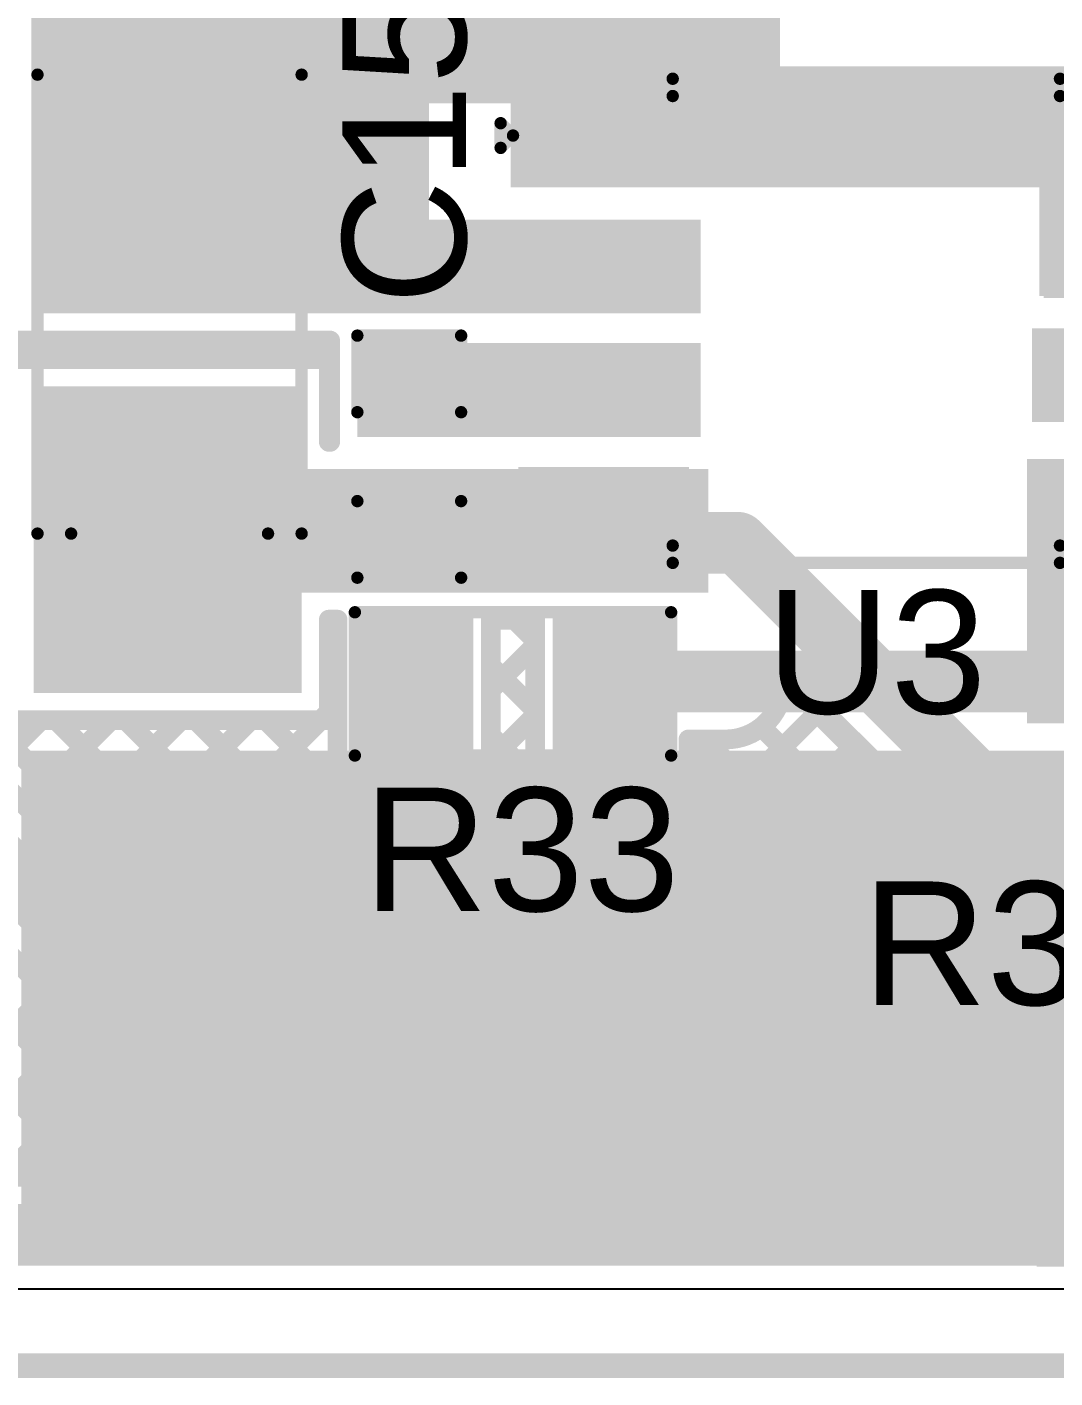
# Model space of a CAD drawing. Header units: millimetres. Extents: x -0.32 to 3.69, y -0.11 to 2.37.
# Drawn here: x 0.458 to 0.874, y -0.11 to 0.437 of the extents above; entities that cross this region are included whole.
import ezdxf

# ---------------------------------------------------------------- set-up
doc = ezdxf.new("R2010")
doc.units = ezdxf.units.MM
doc.header["$MEASUREMENT"] = 0
for name, color, linetype in [('BottomLayer', 5, 'Continuous'), ('BottomPaste', 16, 'Continuous'), ('BottomSolder', 6, 'Continuous'), ('Mechanical2', 216, 'Continuous'), ('TopLayer', 1, 'Continuous'), ('TopOverlay', 2, 'Continuous'), ('TopPaste', 8, 'Continuous'), ('TopSolder', 216, 'Continuous'), ('ViaHoleLayer', 16, 'Continuous')]:
    doc.layers.add(name, color=color, linetype=linetype)
doc.styles.add('Arial', font='', dxfattribs={"height": 0.2})
doc.styles.get('Arial').set_extended_font_data('Arial')

# ---------------------------------------------------------------- blocks, each defined once
blk = doc.blocks.new('SOIC_8_5')
at = {"layer": 'TopLayer'}
for points in [[(-0.07579, 0.08681), (-0.07579, 0.06319), (-0.13681, 0.06319), (-0.13681, 0.08681)], [(0.13681, 0.08681), (0.13681, 0.06319), (0.07579, 0.06319), (0.07579, 0.08681)], [(-0.07579, 0.03681), (-0.07579, 0.01319), (-0.13681, 0.01319), (-0.13681, 0.03681)], [(0.13681, 0.03681), (0.13681, 0.01319), (0.07579, 0.01319), (0.07579, 0.03681)], [(-0.07579, -0.01319), (-0.07579, -0.03681), (-0.13681, -0.03681), (-0.13681, -0.01319)], [(0.13681, -0.01319), (0.13681, -0.03681), (0.07579, -0.03681), (0.07579, -0.01319)], [(-0.07579, -0.06319), (-0.07579, -0.08681), (-0.13681, -0.08681), (-0.13681, -0.06319)], [(0.13681, -0.06319), (0.13681, -0.08681), (0.07579, -0.08681), (0.07579, -0.06319)]]:
    blk.add_hatch(color=1, dxfattribs=at).paths.add_polyline_path(points)
at = {"layer": 'TopOverlay'}
blk.add_hatch(color=2, dxfattribs=at).paths.add_polyline_path([(-0.072, 0.062), (-0.059, 0.062), (-0.059, 0.088), (-0.072, 0.088)])
at = {"layer": 'TopPaste'}
for points in [[(-0.07579, 0.08681), (-0.07579, 0.06319), (-0.13681, 0.06319), (-0.13681, 0.08681)], [(0.13681, 0.08681), (0.13681, 0.06319), (0.07579, 0.06319), (0.07579, 0.08681)], [(-0.07579, 0.03681), (-0.07579, 0.01319), (-0.13681, 0.01319), (-0.13681, 0.03681)], [(0.13681, 0.03681), (0.13681, 0.01319), (0.07579, 0.01319), (0.07579, 0.03681)], [(-0.07579, -0.01319), (-0.07579, -0.03681), (-0.13681, -0.03681), (-0.13681, -0.01319)], [(0.13681, -0.01319), (0.13681, -0.03681), (0.07579, -0.03681), (0.07579, -0.01319)], [(-0.07579, -0.06319), (-0.07579, -0.08681), (-0.13681, -0.08681), (-0.13681, -0.06319)], [(0.13681, -0.06319), (0.13681, -0.08681), (0.07579, -0.08681), (0.07579, -0.06319)]]:
    blk.add_hatch(color=8, dxfattribs=at).paths.add_polyline_path(points)
at = {"layer": 'TopSolder'}
for points in [[(-0.07179, 0.09081), (-0.07179, 0.05919), (-0.14081, 0.05919), (-0.14081, 0.09081)], [(0.14081, 0.09081), (0.14081, 0.05919), (0.07179, 0.05919), (0.07179, 0.09081)], [(-0.07179, 0.04081), (-0.07179, 0.00919), (-0.14081, 0.00919), (-0.14081, 0.04081)], [(0.14081, 0.04081), (0.14081, 0.00919), (0.07179, 0.00919), (0.07179, 0.04081)], [(-0.07179, -0.00919), (-0.07179, -0.04081), (-0.14081, -0.04081), (-0.14081, -0.00919)], [(0.14081, -0.00919), (0.14081, -0.04081), (0.07179, -0.04081), (0.07179, -0.00919)], [(-0.07179, -0.05919), (-0.07179, -0.09081), (-0.14081, -0.09081), (-0.14081, -0.05919)], [(0.14081, -0.05919), (0.14081, -0.09081), (0.07179, -0.09081), (0.07179, -0.05919)]]:
    blk.add_hatch(color=216, dxfattribs=at).paths.add_polyline_path(points)
at = {"layer": 'TopOverlay', "const_width": 0.005}
for points in [[(-0.07837, 0.098), (0.07837, 0.098)], [(-0.07837, 0.091), (-0.07837, 0.098)], [(0.07837, 0.091), (0.07837, 0.098)], [(-0.148, 0.07), (-0.148, 0.08)], [(-0.148, 0.08), (-0.143, 0.075)], [(-0.148, 0.07), (-0.143, 0.075)], [(-0.07837, -0.098), (-0.07837, -0.091)], [(0.07837, -0.098), (0.07837, -0.091)], [(-0.07837, -0.098), (0.07837, -0.098)]]:
    blk.add_lwpolyline(points, dxfattribs=at)
at = {"layer": 'TopOverlay', "const_width": 0.0025}
for points in [[(-0.07962, 0.098, 1), (-0.07712, 0.098, 1)], [(-0.07962, 0.098, 1), (-0.07712, 0.098, 1)], [(0.07712, 0.098, 1), (0.07962, 0.098, 1)], [(0.07712, 0.098, 1), (0.07962, 0.098, 1)], [(-0.07962, 0.091, 1), (-0.07712, 0.091, 1)], [(0.07712, 0.091, 1), (0.07962, 0.091, 1)], [(-0.14925, 0.08, 1), (-0.14675, 0.08, 1)], [(-0.14925, 0.08, 1), (-0.14675, 0.08, 1)], [(-0.14425, 0.075, 1), (-0.14175, 0.075, 1)], [(-0.14425, 0.075, 1), (-0.14175, 0.075, 1)], [(-0.14925, 0.07, 1), (-0.14675, 0.07, 1)], [(-0.14925, 0.07, 1), (-0.14675, 0.07, 1)], [(-0.07962, -0.091, 1), (-0.07712, -0.091, 1)], [(0.07712, -0.091, 1), (0.07962, -0.091, 1)], [(-0.07962, -0.098, 1), (-0.07712, -0.098, 1)], [(-0.07962, -0.098, 1), (-0.07712, -0.098, 1)], [(0.07712, -0.098, 1), (0.07962, -0.098, 1)], [(0.07712, -0.098, 1), (0.07962, -0.098, 1)]]:
    blk.add_lwpolyline(points, format="xyb", close=True, dxfattribs=at)
blk = doc.blocks.new('RES_0805_11')
at = {"layer": 'TopLayer'}
for points in [[(-0.06, 0.025), (-0.02, 0.025), (-0.02, -0.025), (-0.06, -0.025)], [(0.02, 0.025), (0.06, 0.025), (0.06, -0.025), (0.02, -0.025)]]:
    blk.add_hatch(color=1, dxfattribs=at).paths.add_polyline_path(points)
at = {"layer": 'TopPaste'}
for points in [[(-0.06, 0.025), (-0.02, 0.025), (-0.02, -0.025), (-0.06, -0.025)], [(0.02, 0.025), (0.06, 0.025), (0.06, -0.025), (0.02, -0.025)]]:
    blk.add_hatch(color=8, dxfattribs=at).paths.add_polyline_path(points)
at = {"layer": 'TopSolder'}
for points in [[(-0.064, 0.029), (-0.016, 0.029), (-0.016, -0.029), (-0.064, -0.029)], [(0.016, 0.029), (0.064, 0.029), (0.064, -0.029), (0.016, -0.029)]]:
    blk.add_hatch(color=216, dxfattribs=at).paths.add_polyline_path(points)
at = {"layer": 'TopOverlay', "const_width": 0.005}
for points in [[(0.064, 0.029), (-0.064, 0.029)], [(-0.064, 0.029), (-0.064, -0.029)], [(0.064, 0.029), (0.064, -0.029)], [(0.064, -0.029), (-0.064, -0.029)]]:
    blk.add_lwpolyline(points, dxfattribs=at)
at = {"layer": 'TopOverlay', "const_width": 0.0025}
for points in [[(-0.06525, 0.029, 1), (-0.06275, 0.029, 1)], [(-0.06525, 0.029, 1), (-0.06275, 0.029, 1)], [(0.06275, 0.029, 1), (0.06525, 0.029, 1)], [(0.06275, 0.029, 1), (0.06525, 0.029, 1)], [(-0.06525, -0.029, 1), (-0.06275, -0.029, 1)], [(-0.06525, -0.029, 1), (-0.06275, -0.029, 1)], [(0.06275, -0.029, 1), (0.06525, -0.029, 1)], [(0.06275, -0.029, 1), (0.06525, -0.029, 1)]]:
    blk.add_lwpolyline(points, format="xyb", close=True, dxfattribs=at)
blk = doc.blocks.new('SLF12575T_221M1R3_PF_B_47')
at = {"layer": 'BottomLayer'}
for points in [[(-0.26969, 0.06299), (-0.16732, 0.06299), (-0.16732, -0.06299), (-0.26969, -0.06299)], [(0.16732, 0.06299), (0.26969, 0.06299), (0.26969, -0.06299), (0.16732, -0.06299)]]:
    blk.add_hatch(color=5, dxfattribs=at).paths.add_polyline_path(points)
at = {"layer": 'BottomPaste'}
for points in [[(-0.26969, 0.06299), (-0.16732, 0.06299), (-0.16732, -0.06299), (-0.26969, -0.06299)], [(0.16732, 0.06299), (0.26969, 0.06299), (0.26969, -0.06299), (0.16732, -0.06299)]]:
    blk.add_hatch(color=16, dxfattribs=at).paths.add_polyline_path(points)
at = {"layer": 'BottomSolder'}
for points in [[(-0.27369, 0.06699), (-0.16332, 0.06699), (-0.16332, -0.06699), (-0.27369, -0.06699)], [(0.16332, 0.06699), (0.27369, 0.06699), (0.27369, -0.06699), (0.16332, -0.06699)]]:
    blk.add_hatch(color=6, dxfattribs=at).paths.add_polyline_path(points)
blk = doc.blocks.new('SMA_50')
at = {"layer": 'TopLayer'}
for points in [[(-0.12795, 0.03346), (-0.02953, 0.03346), (-0.02953, -0.03346), (-0.12795, -0.03346)], [(0.02953, 0.03346), (0.12795, 0.03346), (0.12795, -0.03346), (0.02953, -0.03346)]]:
    blk.add_hatch(color=1, dxfattribs=at).paths.add_polyline_path(points)
at = {"layer": 'TopOverlay'}
for points in [[(-0.175, -0.05597), (-0.12906, -0.05597), (-0.12906, 0.05598), (-0.175, 0.05598)], [(-0.12992, 0.03638), (-0.1022, 0.03638), (-0.1022, 0.05598), (-0.12992, 0.05598)], [(-0.12992, -0.05598), (-0.1022, -0.05598), (-0.1022, -0.03638), (-0.12992, -0.03638)]]:
    blk.add_hatch(color=2, dxfattribs=at).paths.add_polyline_path(points)
at = {"layer": 'TopPaste'}
for points in [[(-0.12795, 0.03346), (-0.02953, 0.03346), (-0.02953, -0.03346), (-0.12795, -0.03346)], [(0.02953, 0.03346), (0.12795, 0.03346), (0.12795, -0.03346), (0.02953, -0.03346)]]:
    blk.add_hatch(color=8, dxfattribs=at).paths.add_polyline_path(points)
at = {"layer": 'TopSolder'}
for points in [[(-0.13195, 0.03746), (-0.02553, 0.03746), (-0.02553, -0.03746), (-0.13195, -0.03746)], [(0.02553, 0.03746), (0.13195, 0.03746), (0.13195, -0.03746), (0.02553, -0.03746)]]:
    blk.add_hatch(color=216, dxfattribs=at).paths.add_polyline_path(points)
at = {"layer": 'TopOverlay', "const_width": 0.005}
for points in [[(0.08115, 0.05345), (-0.10465, 0.05345)], [(0.08115, 0.03985), (0.08115, 0.05345)], [(0.08115, -0.05345), (0.08115, -0.03985)], [(0.08115, -0.05345), (-0.10465, -0.05345)]]:
    blk.add_lwpolyline(points, dxfattribs=at)
at = {"layer": 'TopOverlay', "const_width": 0.0025}
for points in [[(-0.1059, 0.05345, 1), (-0.1034, 0.05345, 1)], [(0.0799, 0.05345, 1), (0.0824, 0.05345, 1)], [(0.0799, 0.05345, 1), (0.0824, 0.05345, 1)], [(0.0799, 0.03985, 1), (0.0824, 0.03985, 1)], [(0.0799, -0.03985, 1), (0.0824, -0.03985, 1)], [(-0.1059, -0.05345, 1), (-0.1034, -0.05345, 1)], [(0.0799, -0.05345, 1), (0.0824, -0.05345, 1)], [(0.0799, -0.05345, 1), (0.0824, -0.05345, 1)]]:
    blk.add_lwpolyline(points, format="xyb", close=True, dxfattribs=at)
blk = doc.blocks.new('C___0603_55')
at = {"layer": 'TopLayer'}
for points in [[(-0.015, 0.0175), (-0.015, -0.0175), (-0.045, -0.0175), (-0.045, 0.0175)], [(0.045, 0.0175), (0.045, -0.0175), (0.015, -0.0175), (0.015, 0.0175)]]:
    blk.add_hatch(color=1, dxfattribs=at).paths.add_polyline_path(points)
at = {"layer": 'TopPaste'}
for points in [[(-0.015, 0.0175), (-0.015, -0.0175), (-0.045, -0.0175), (-0.045, 0.0175)], [(0.045, 0.0175), (0.045, -0.0175), (0.015, -0.0175), (0.015, 0.0175)]]:
    blk.add_hatch(color=8, dxfattribs=at).paths.add_polyline_path(points)
at = {"layer": 'TopSolder'}
for points in [[(-0.01264, 0.01986), (-0.01264, -0.01986), (-0.04736, -0.01986), (-0.04736, 0.01986)], [(0.04736, 0.01986), (0.04736, -0.01986), (0.01264, -0.01986), (0.01264, 0.01986)]]:
    blk.add_hatch(color=216, dxfattribs=at).paths.add_polyline_path(points)
at = {"layer": 'TopOverlay', "const_width": 0.005}
for points in [[(-0.049, 0.021), (-0.018, 0.021)], [(-0.049, 0.021), (-0.049, -0.021)], [(0.018, 0.021), (0.049, 0.021)], [(0.049, 0.021), (0.049, -0.021)], [(-0.049, -0.021), (-0.018, -0.021)], [(0.018, -0.021), (0.049, -0.021)]]:
    blk.add_lwpolyline(points, dxfattribs=at)
at = {"layer": 'TopOverlay', "const_width": 0.0025}
for points in [[(-0.05025, 0.021, 1), (-0.04775, 0.021, 1)], [(-0.05025, 0.021, 1), (-0.04775, 0.021, 1)], [(-0.01925, 0.021, 1), (-0.01675, 0.021, 1)], [(0.01675, 0.021, 1), (0.01925, 0.021, 1)], [(0.04775, 0.021, 1), (0.05025, 0.021, 1)], [(0.04775, 0.021, 1), (0.05025, 0.021, 1)], [(-0.05025, -0.021, 1), (-0.04775, -0.021, 1)], [(-0.05025, -0.021, 1), (-0.04775, -0.021, 1)], [(-0.01925, -0.021, 1), (-0.01675, -0.021, 1)], [(0.01675, -0.021, 1), (0.01925, -0.021, 1)], [(0.04775, -0.021, 1), (0.05025, -0.021, 1)], [(0.04775, -0.021, 1), (0.05025, -0.021, 1)]]:
    blk.add_lwpolyline(points, format="xyb", close=True, dxfattribs=at)

msp = doc.modelspace()

# ---------------------------------------------------------------- hatches: boundary and pattern name
at = {"layer": 'BottomLayer'}
for points in [[(0.57, 0.406), (0.763, 0.406), (0.763, 0.534), (0.57, 0.534)], [(0.456, -0.062), (1.318, -0.062), (1.318, 0.144), (0.456, 0.144)]]:
    msp.add_hatch(color=5, dxfattribs=at).paths.add_polyline_path(points)
h = msp.add_hatch(color=5, dxfattribs=at)
edge = h.paths.add_edge_path()
edge.add_arc((0.741, 0.172), 0.01181, 0, 360)
h = msp.add_hatch(color=5, dxfattribs=at)
edge = h.paths.add_edge_path()
edge.add_arc((0.615, 0.049), 0.01181, 0, 360)
at = {"layer": 'TopLayer'}
for points in [[(0.461, 0.32475), (0.621, 0.32475), (0.621, 0.535), (0.461, 0.535)], [(0.654, 0.372), (1.003, 0.372), (1.003, 0.421), (0.654, 0.421)], [(0.868, 0.328), (1.003, 0.328), (1.003, 0.413), (0.868, 0.413)], [(0.46, 0.321), (0.731, 0.321), (0.731, 0.359), (0.46, 0.359)], [(1.065, 0.315), (0.865, 0.315), (0.865, 0.277), (1.065, 0.277)], [(0.592, 0.271), (0.731, 0.271), (0.731, 0.309), (0.592, 0.309)], [(0.461, 0.16727), (0.56945, 0.16727), (0.56945, 0.29152), (0.461, 0.29152)], [(0.462, 0.208), (0.734, 0.208), (0.734, 0.258), (0.462, 0.258)], [(0.863, 0.155), (0.961, 0.155), (0.961, 0.262), (0.863, 0.262)], [(1.184, 0.141), (0.867, 0.141), (0.867, -0.065), (1.184, -0.065)]]:
    msp.add_hatch(color=1, dxfattribs=at).paths.add_polyline_path(points)
h = msp.add_hatch(color=1, dxfattribs=at)
edge = h.paths.add_edge_path()
edge.add_arc((0.741, 0.172), 0.01181, 0, 360)
h = msp.add_hatch(color=1, dxfattribs=at)
edge = h.paths.add_edge_path()
edge.add_arc((0.615, 0.049), 0.01181, 0, 360)
at = {"layer": 'ViaHoleLayer'}
h = msp.add_hatch(color=16, dxfattribs=at)
edge = h.paths.add_edge_path()
edge.add_arc((0.741, 0.172), 0.00591, 0, 360)
h = msp.add_hatch(color=16, dxfattribs=at)
edge = h.paths.add_edge_path()
edge.add_arc((0.615, 0.049), 0.00591, 0, 360)

# ---------------------------------------------------------------- linework, layer by layer
at = {"layer": 'BottomLayer'}
msp.add_line((0.956, -0.074), (0.432, -0.074), dxfattribs=at)
at = {"layer": 'BottomLayer', "const_width": 0.025}
for points in [[(0.741, 0.172), (0.944, 0.172)], [(0.615, 0.049), (1.21158, 0.049)], [(0.705, 0.04902), (1.22258, 0.04902)], [(0.733, 0.04902), (1.23958, 0.04902)]]:
    msp.add_lwpolyline(points, dxfattribs=at)
at = {"layer": 'BottomLayer', "const_width": 0.0125}
for points in [[(0.73475, 0.172, 1), (0.74725, 0.172, 1)], [(0.60875, 0.049, 1), (0.62125, 0.049, 1)], [(0.69875, 0.04902, 1), (0.71125, 0.04902, 1)], [(0.72675, 0.04902, 1), (0.73925, 0.04902, 1)]]:
    msp.add_lwpolyline(points, format="xyb", close=True, dxfattribs=at)
at = {"layer": 'Mechanical2', "const_width": 0.01}
msp.add_lwpolyline([(-0.1, -0.105), (3.325, -0.105)], dxfattribs=at)
at = {"layer": 'TopLayer'}
for points, const_width in [([(0.6917, 0.393), (0.9043, 0.393)], 0.02), ([(0.2185, 0.37953), (0.52553, 0.0725)], 0.008), ([(0.51138, 0.36662), (0.52537, 0.36662)], 0.02), ([(0.52537, 0.36662), (0.54899, 0.343)], 0.02), ([(0.195, 0.351), (0.497, 0.049)], 0.025), ([(0.2185, 0.36073), (0.50673, 0.0725)], 0.008), ([(0.1784, 0.33437), (0.48037, 0.0324)], 0.008), ([(0.16221, 0.32268), (0.5134, -0.0285)], 0.008), ([(0.449, 0.31), (0.581, 0.31)], 0.008), ([(0.45774, 0.31), (0.46522, 0.30252)], 0.008), ([(0.46879, 0.30252), (0.47627, 0.31)], 0.008), ([(0.48602, 0.31), (0.4935, 0.30252)], 0.008), ([(0.49708, 0.30252), (0.50456, 0.31)], 0.008), ([(0.51431, 0.31), (0.52179, 0.30252)], 0.008), ([(0.52536, 0.30252), (0.53284, 0.31)], 0.008), ([(0.54259, 0.31), (0.55007, 0.30252)], 0.008), ([(0.55365, 0.30252), (0.56113, 0.31)], 0.008), ([(0.57088, 0.31), (0.57836, 0.30252)], 0.008), ([(0.581, 0.269), (0.581, 0.31)], 0.008), ([(0.45, 0.30252), (0.58045, 0.30252)], 0.008), ([(0.58045, 0.269), (0.58045, 0.30252)], 0.008), ([(0.613, 0.293), (0.6917, 0.293)], 0.02), ([(0.16221, 0.2944), (0.48511, -0.0285)], 0.008), ([(0.16221, 0.26611), (0.45683, -0.0285)], 0.008), ([(0.6917, 0.243), (0.70656, 0.22814)], 0.025), ([(0.70656, 0.22814), (0.74586, 0.22814)], 0.025), ([(0.74586, 0.22814), (0.852, 0.122)], 0.025), ([(0.58045, 0.197), (0.584, 0.197)], 0.008), ([(0.58045, 0.15627), (0.58045, 0.197)], 0.008), ([(0.584, 0.135), (0.584, 0.197)], 0.008), ([(0.646, 0.197), (0.664, 0.197)], 0.008), ([(0.646, 0.135), (0.646, 0.197)], 0.008), ([(0.65559, 0.197), (0.664, 0.18859)], 0.008), ([(0.664, 0.135), (0.664, 0.197)], 0.008), ([(0.58045, 0.1879), (0.584, 0.19145)], 0.008), ([(0.58045, 0.18729), (0.584, 0.18374)], 0.008), ([(0.646, 0.1686), (0.664, 0.1866)], 0.008), ([(0.615, 0.049), (0.615, 0.171)], 0.025), ([(0.646, 0.17831), (0.664, 0.16031)], 0.008), ([(0.695, 0.171), (0.696, 0.172)], 0.025), ([(0.696, 0.172), (0.741, 0.172)], 0.025), ([(0.76401, 0.17675), (0.83537, 0.1054)], 0.008), ([(0.76448, 0.17296), (0.856, 0.08144)], 0.008), ([(0.58045, 0.15962), (0.584, 0.16317)], 0.008), ([(0.59032, -0.0285), (0.77979, 0.16097)], 0.008), ([(0.44346, 0.13577), (0.46397, 0.15627)], 0.008), ([(0.45, 0.15627), (0.58045, 0.15627)], 0.008), ([(0.45761, 0.12163), (0.49225, 0.15627)], 0.008), ([(0.47005, 0.15627), (0.55382, 0.0725)], 0.008), ([(0.47175, 0.10748), (0.52053, 0.15627)], 0.008), ([(0.48589, 0.09334), (0.54882, 0.15627)], 0.008), ([(0.49833, 0.15627), (0.5821, 0.0725)], 0.008), ([(0.50003, 0.0792), (0.5771, 0.15627)], 0.008), ([(0.52662, 0.15627), (0.5915, 0.09139)], 0.008), ([(0.5549, 0.15627), (0.5915, 0.11967)], 0.008), ([(0.5771, 0.15627), (0.58045, 0.15962)], 0.008), ([(0.58045, 0.159), (0.584, 0.15545)], 0.008), ([(0.646, 0.14031), (0.664, 0.15831)], 0.008), ([(0.646, 0.15002), (0.82452, -0.0285)], 0.008), ([(0.75559, 0.15357), (0.856, 0.05316)], 0.008), ([(0.61861, -0.0285), (0.79394, 0.14683)], 0.008), ([(0.726, 0.1485), (0.741, 0.1485)], 0.008), ([(0.726, 0.135), (0.726, 0.1485)], 0.008), ([(0.726, 0.13546), (0.73904, 0.1485)], 0.008), ([(0.73238, 0.1485), (0.856, 0.02488)], 0.008), ([(0.64069, 0.135), (0.646, 0.14031)], 0.008), ([(0.52162, 0.0725), (0.58412, 0.135)], 0.008), ([(0.584, 0.135), (0.5915, 0.135)], 0.008), ([(0.5915, 0.0725), (0.5915, 0.135)], 0.008), ([(0.63848, 0.04794), (0.72554, 0.135)], 0.008), ([(0.6385, 0.10453), (0.66897, 0.135)], 0.008), ([(0.6385, 0.13281), (0.64069, 0.135)], 0.008), ([(0.6385, 0.135), (0.646, 0.135)], 0.008), ([(0.6385, 0.07625), (0.69725, 0.135)], 0.008), ([(0.6385, 0.049), (0.6385, 0.135)], 0.008), ([(0.664, 0.135), (0.726, 0.135)], 0.008), ([(0.68931, 0.135), (0.85281, -0.0285)], 0.008), ([(0.71759, 0.135), (0.856, -0.00341)], 0.008), ([(0.6385, 0.12924), (0.79624, -0.0285)], 0.008), ([(0.64689, -0.0285), (0.80808, 0.13269)], 0.008), ([(0.852, 0.122), (0.904, 0.122)], 0.025), ([(0.67518, -0.0285), (0.82222, 0.11854)], 0.008), ([(0.5499, 0.0725), (0.5915, 0.1141)], 0.008), ([(0.6385, 0.10095), (0.76795, -0.0285)], 0.008), ([(0.70346, -0.0285), (0.83639, 0.10443)], 0.008), ([(0.73174, -0.0285), (0.856, 0.09576)], 0.008), ([(0.852, 0.0985), (0.856, 0.0985)], 0.008), ([(0.856, -0.0285), (0.856, 0.0985)], 0.008), ([(0.57819, 0.0725), (0.5915, 0.08581)], 0.008), ([(0.6385, 0.07267), (0.73967, -0.0285)], 0.008), ([(0.50673, 0.0725), (0.5915, 0.0725)], 0.008), ([(0.76003, -0.0285), (0.856, 0.06747)], 0.008), ([(0.497, 0.049), (0.615, 0.049)], 0.025), ([(0.39233, -0.0285), (0.4668, 0.04597)], 0.008), ([(0.63812, 0.04477), (0.71139, -0.0285)], 0.008), ([(0.78831, -0.0285), (0.856, 0.03919)], 0.008), ([(0.42062, -0.0285), (0.48095, 0.03183)], 0.008), ([(0.4832, 0.02998), (0.54168, -0.0285)], 0.008), ([(0.4489, -0.0285), (0.5029, 0.0255)], 0.008), ([(0.47719, -0.0285), (0.53119, 0.0255)], 0.008), ([(0.497, 0.0255), (0.615, 0.0255)], 0.008), ([(0.50547, -0.0285), (0.55947, 0.0255)], 0.008), ([(0.51596, 0.0255), (0.56996, -0.0285)], 0.008), ([(0.53375, -0.0285), (0.58775, 0.0255)], 0.008), ([(0.54425, 0.0255), (0.59825, -0.0285)], 0.008), ([(0.56204, -0.0285), (0.61606, 0.02552)], 0.008), ([(0.57253, 0.0255), (0.62653, -0.0285)], 0.008), ([(0.60082, 0.0255), (0.65482, -0.0285)], 0.008), ([(0.62624, 0.02836), (0.6831, -0.0285)], 0.008), ([(0.8166, -0.0285), (0.856, 0.0109)], 0.008), ([(0.84488, -0.0285), (0.856, -0.01738)], 0.008), ([(0.24073, -0.0285), (0.856, -0.0285)], 0.008), ([(0.231, -0.052), (1.0255, -0.052)], 0.025)]:
    msp.add_lwpolyline(points, dxfattribs=dict(at, const_width=const_width))
for points, const_width in [([(0.6867, 0.393, 1), (0.6967, 0.393, 1)], 0.01), ([(0.50638, 0.36662, 1), (0.51638, 0.36662, 1)], 0.01), ([(0.52037, 0.36662, 1), (0.53037, 0.36662, 1)], 0.01), ([(0.52037, 0.36662, 1), (0.53037, 0.36662, 1)], 0.01), ([(0.54399, 0.343, 1), (0.55399, 0.343, 1)], 0.01), ([(0.45574, 0.31, 1), (0.45974, 0.31, 1)], 0.004), ([(0.47427, 0.31, 1), (0.47827, 0.31, 1)], 0.004), ([(0.48402, 0.31, 1), (0.48802, 0.31, 1)], 0.004), ([(0.50256, 0.31, 1), (0.50656, 0.31, 1)], 0.004), ([(0.51231, 0.31, 1), (0.51631, 0.31, 1)], 0.004), ([(0.53084, 0.31, 1), (0.53484, 0.31, 1)], 0.004), ([(0.54059, 0.31, 1), (0.54459, 0.31, 1)], 0.004), ([(0.55913, 0.31, 1), (0.56313, 0.31, 1)], 0.004), ([(0.56888, 0.31, 1), (0.57288, 0.31, 1)], 0.004), ([(0.579, 0.31, 1), (0.583, 0.31, 1)], 0.004), ([(0.579, 0.31, 1), (0.583, 0.31, 1)], 0.004), ([(0.46322, 0.30252, 1), (0.46722, 0.30252, 1)], 0.004), ([(0.46679, 0.30252, 1), (0.47079, 0.30252, 1)], 0.004), ([(0.4915, 0.30252, 1), (0.4955, 0.30252, 1)], 0.004), ([(0.49508, 0.30252, 1), (0.49908, 0.30252, 1)], 0.004), ([(0.51979, 0.30252, 1), (0.52379, 0.30252, 1)], 0.004), ([(0.52336, 0.30252, 1), (0.52736, 0.30252, 1)], 0.004), ([(0.54807, 0.30252, 1), (0.55207, 0.30252, 1)], 0.004), ([(0.55165, 0.30252, 1), (0.55565, 0.30252, 1)], 0.004), ([(0.57636, 0.30252, 1), (0.58036, 0.30252, 1)], 0.004), ([(0.57845, 0.30252, 1), (0.58245, 0.30252, 1)], 0.004), ([(0.57845, 0.30252, 1), (0.58245, 0.30252, 1)], 0.004), ([(0.608, 0.293, 1), (0.618, 0.293, 1)], 0.01), ([(0.6867, 0.293, 1), (0.6967, 0.293, 1)], 0.01), ([(0.57845, 0.269, 1), (0.58245, 0.269, 1)], 0.004), ([(0.579, 0.269, 1), (0.583, 0.269, 1)], 0.004), ([(0.68545, 0.243, 1), (0.69795, 0.243, 1)], 0.0125), ([(0.70031, 0.22814, 1), (0.71281, 0.22814, 1)], 0.0125), ([(0.70031, 0.22814, 1), (0.71281, 0.22814, 1)], 0.0125), ([(0.73961, 0.22814, 1), (0.75211, 0.22814, 1)], 0.0125), ([(0.73961, 0.22814, 1), (0.75211, 0.22814, 1)], 0.0125), ([(0.57845, 0.197, 1), (0.58245, 0.197, 1)], 0.004), ([(0.57845, 0.197, 1), (0.58245, 0.197, 1)], 0.004), ([(0.582, 0.197, 1), (0.586, 0.197, 1)], 0.004), ([(0.582, 0.197, 1), (0.586, 0.197, 1)], 0.004), ([(0.644, 0.197, 1), (0.648, 0.197, 1)], 0.004), ([(0.644, 0.197, 1), (0.648, 0.197, 1)], 0.004), ([(0.65359, 0.197, 1), (0.65759, 0.197, 1)], 0.004), ([(0.662, 0.197, 1), (0.666, 0.197, 1)], 0.004), ([(0.662, 0.197, 1), (0.666, 0.197, 1)], 0.004), ([(0.57845, 0.1879, 1), (0.58245, 0.1879, 1)], 0.004), ([(0.582, 0.19145, 1), (0.586, 0.19145, 1)], 0.004), ([(0.662, 0.18859, 1), (0.666, 0.18859, 1)], 0.004), ([(0.57845, 0.18729, 1), (0.58245, 0.18729, 1)], 0.004), ([(0.582, 0.18374, 1), (0.586, 0.18374, 1)], 0.004), ([(0.662, 0.1866, 1), (0.666, 0.1866, 1)], 0.004), ([(0.60875, 0.171, 1), (0.62125, 0.171, 1)], 0.0125), ([(0.644, 0.17831, 1), (0.648, 0.17831, 1)], 0.004), ([(0.68875, 0.171, 1), (0.70125, 0.171, 1)], 0.0125), ([(0.68975, 0.172, 1), (0.70225, 0.172, 1)], 0.0125), ([(0.68975, 0.172, 1), (0.70225, 0.172, 1)], 0.0125), ([(0.73475, 0.172, 1), (0.74725, 0.172, 1)], 0.0125), ([(0.76201, 0.17675, 1), (0.76601, 0.17675, 1)], 0.004), ([(0.76201, 0.17675, 1), (0.76601, 0.17675, 1)], 0.004), ([(0.76248, 0.17296, 1), (0.76648, 0.17296, 1)], 0.004), ([(0.7625, 0.172, 1), (0.7665, 0.172, 1)], 0.004), ([(0.7625, 0.172, 1), (0.7665, 0.172, 1)], 0.004), ([(0.644, 0.1686, 1), (0.648, 0.1686, 1)], 0.004), ([(0.582, 0.16317, 1), (0.586, 0.16317, 1)], 0.004), ([(0.662, 0.16031, 1), (0.666, 0.16031, 1)], 0.004), ([(0.77779, 0.16097, 1), (0.78179, 0.16097, 1)], 0.004), ([(0.46197, 0.15627, 1), (0.46597, 0.15627, 1)], 0.004), ([(0.46805, 0.15627, 1), (0.47205, 0.15627, 1)], 0.004), ([(0.49025, 0.15627, 1), (0.49425, 0.15627, 1)], 0.004), ([(0.49633, 0.15627, 1), (0.50033, 0.15627, 1)], 0.004), ([(0.51853, 0.15627, 1), (0.52253, 0.15627, 1)], 0.004), ([(0.52462, 0.15627, 1), (0.52862, 0.15627, 1)], 0.004), ([(0.54682, 0.15627, 1), (0.55082, 0.15627, 1)], 0.004), ([(0.5529, 0.15627, 1), (0.5569, 0.15627, 1)], 0.004), ([(0.5751, 0.15627, 1), (0.5791, 0.15627, 1)], 0.004), ([(0.5751, 0.15627, 1), (0.5791, 0.15627, 1)], 0.004), ([(0.57845, 0.15962, 1), (0.58245, 0.15962, 1)], 0.004), ([(0.57845, 0.15962, 1), (0.58245, 0.15962, 1)], 0.004), ([(0.57845, 0.159, 1), (0.58245, 0.159, 1)], 0.004), ([(0.57845, 0.15627, 1), (0.58245, 0.15627, 1)], 0.004), ([(0.57845, 0.15627, 1), (0.58245, 0.15627, 1)], 0.004), ([(0.582, 0.15545, 1), (0.586, 0.15545, 1)], 0.004), ([(0.662, 0.15831, 1), (0.666, 0.15831, 1)], 0.004), ([(0.644, 0.15002, 1), (0.648, 0.15002, 1)], 0.004), ([(0.75359, 0.15357, 1), (0.75759, 0.15357, 1)], 0.004), ([(0.724, 0.1485, 1), (0.728, 0.1485, 1)], 0.004), ([(0.724, 0.1485, 1), (0.728, 0.1485, 1)], 0.004), ([(0.73038, 0.1485, 1), (0.73438, 0.1485, 1)], 0.004), ([(0.73704, 0.1485, 1), (0.74104, 0.1485, 1)], 0.004), ([(0.739, 0.1485, 1), (0.743, 0.1485, 1)], 0.004), ([(0.739, 0.1485, 1), (0.743, 0.1485, 1)], 0.004), ([(0.79194, 0.14683, 1), (0.79594, 0.14683, 1)], 0.004), ([(0.644, 0.14031, 1), (0.648, 0.14031, 1)], 0.004), ([(0.644, 0.14031, 1), (0.648, 0.14031, 1)], 0.004), ([(0.582, 0.135, 1), (0.586, 0.135, 1)], 0.004), ([(0.582, 0.135, 1), (0.586, 0.135, 1)], 0.004), ([(0.58212, 0.135, 1), (0.58612, 0.135, 1)], 0.004), ([(0.5895, 0.135, 1), (0.5935, 0.135, 1)], 0.004), ([(0.5895, 0.135, 1), (0.5935, 0.135, 1)], 0.004), ([(0.6365, 0.135, 1), (0.6405, 0.135, 1)], 0.004), ([(0.6365, 0.135, 1), (0.6405, 0.135, 1)], 0.004), ([(0.6365, 0.13281, 1), (0.6405, 0.13281, 1)], 0.004), ([(0.63869, 0.135, 1), (0.64269, 0.135, 1)], 0.004), ([(0.63869, 0.135, 1), (0.64269, 0.135, 1)], 0.004), ([(0.644, 0.135, 1), (0.648, 0.135, 1)], 0.004), ([(0.644, 0.135, 1), (0.648, 0.135, 1)], 0.004), ([(0.662, 0.135, 1), (0.666, 0.135, 1)], 0.004), ([(0.662, 0.135, 1), (0.666, 0.135, 1)], 0.004), ([(0.66697, 0.135, 1), (0.67097, 0.135, 1)], 0.004), ([(0.68731, 0.135, 1), (0.69131, 0.135, 1)], 0.004), ([(0.69525, 0.135, 1), (0.69925, 0.135, 1)], 0.004), ([(0.71559, 0.135, 1), (0.71959, 0.135, 1)], 0.004), ([(0.72354, 0.135, 1), (0.72754, 0.135, 1)], 0.004), ([(0.724, 0.13546, 1), (0.728, 0.13546, 1)], 0.004), ([(0.724, 0.135, 1), (0.728, 0.135, 1)], 0.004), ([(0.724, 0.135, 1), (0.728, 0.135, 1)], 0.004), ([(0.6365, 0.12924, 1), (0.6405, 0.12924, 1)], 0.004), ([(0.80608, 0.13269, 1), (0.81008, 0.13269, 1)], 0.004), ([(0.84575, 0.122, 1), (0.85825, 0.122, 1)], 0.0125), ([(0.84575, 0.122, 1), (0.85825, 0.122, 1)], 0.0125), ([(0.45561, 0.12163, 1), (0.45961, 0.12163, 1)], 0.004), ([(0.5895, 0.11967, 1), (0.5935, 0.11967, 1)], 0.004), ([(0.82022, 0.11854, 1), (0.82422, 0.11854, 1)], 0.004), ([(0.5895, 0.1141, 1), (0.5935, 0.1141, 1)], 0.004), ([(0.46975, 0.10748, 1), (0.47375, 0.10748, 1)], 0.004), ([(0.83337, 0.1054, 1), (0.83737, 0.1054, 1)], 0.004), ([(0.83337, 0.1054, 1), (0.83737, 0.1054, 1)], 0.004), ([(0.6365, 0.10453, 1), (0.6405, 0.10453, 1)], 0.004), ([(0.6365, 0.10095, 1), (0.6405, 0.10095, 1)], 0.004), ([(0.83338, 0.10538, 1), (0.83738, 0.10538, 1)], 0.004), ([(0.83439, 0.10443, 1), (0.83839, 0.10443, 1)], 0.004), ([(0.85, 0.0985, 1), (0.854, 0.0985, 1)], 0.004), ([(0.85, 0.0985, 1), (0.854, 0.0985, 1)], 0.004), ([(0.85, 0.0985, 1), (0.854, 0.0985, 1)], 0.004), ([(0.854, 0.0985, 1), (0.858, 0.0985, 1)], 0.004), ([(0.854, 0.0985, 1), (0.858, 0.0985, 1)], 0.004), ([(0.854, 0.09576, 1), (0.858, 0.09576, 1)], 0.004), ([(0.48389, 0.09334, 1), (0.48789, 0.09334, 1)], 0.004), ([(0.5895, 0.09139, 1), (0.5935, 0.09139, 1)], 0.004), ([(0.5895, 0.08581, 1), (0.5935, 0.08581, 1)], 0.004), ([(0.49803, 0.0792, 1), (0.50203, 0.0792, 1)], 0.004), ([(0.854, 0.08144, 1), (0.858, 0.08144, 1)], 0.004), ([(0.6365, 0.07625, 1), (0.6405, 0.07625, 1)], 0.004), ([(0.6365, 0.07267, 1), (0.6405, 0.07267, 1)], 0.004), ([(0.50473, 0.0725, 1), (0.50873, 0.0725, 1)], 0.004), ([(0.50473, 0.0725, 1), (0.50873, 0.0725, 1)], 0.004), ([(0.51962, 0.0725, 1), (0.52362, 0.0725, 1)], 0.004), ([(0.52353, 0.0725, 1), (0.52753, 0.0725, 1)], 0.004), ([(0.5479, 0.0725, 1), (0.5519, 0.0725, 1)], 0.004), ([(0.55182, 0.0725, 1), (0.55582, 0.0725, 1)], 0.004), ([(0.57619, 0.0725, 1), (0.58019, 0.0725, 1)], 0.004), ([(0.5801, 0.0725, 1), (0.5841, 0.0725, 1)], 0.004), ([(0.5895, 0.0725, 1), (0.5935, 0.0725, 1)], 0.004), ([(0.5895, 0.0725, 1), (0.5935, 0.0725, 1)], 0.004), ([(0.854, 0.06747, 1), (0.858, 0.06747, 1)], 0.004), ([(0.49075, 0.049, 1), (0.50325, 0.049, 1)], 0.0125), ([(0.49075, 0.049, 1), (0.50325, 0.049, 1)], 0.0125), ([(0.60875, 0.049, 1), (0.62125, 0.049, 1)], 0.0125), ([(0.60875, 0.049, 1), (0.62125, 0.049, 1)], 0.0125), ([(0.854, 0.05316, 1), (0.858, 0.05316, 1)], 0.004), ([(0.4648, 0.04597, 1), (0.4688, 0.04597, 1)], 0.004), ([(0.63648, 0.04794, 1), (0.64048, 0.04794, 1)], 0.004), ([(0.6365, 0.049, 1), (0.6405, 0.049, 1)], 0.004), ([(0.6365, 0.049, 1), (0.6405, 0.049, 1)], 0.004), ([(0.6365, 0.049, 1), (0.6405, 0.049, 1)], 0.004), ([(0.63612, 0.04477, 1), (0.64012, 0.04477, 1)], 0.004), ([(0.854, 0.03919, 1), (0.858, 0.03919, 1)], 0.004), ([(0.47837, 0.0324, 1), (0.48237, 0.0324, 1)], 0.004), ([(0.47837, 0.0324, 1), (0.48237, 0.0324, 1)], 0.004), ([(0.47838, 0.03238, 1), (0.48238, 0.03238, 1)], 0.004), ([(0.47895, 0.03183, 1), (0.48295, 0.03183, 1)], 0.004), ([(0.4812, 0.02998, 1), (0.4852, 0.02998, 1)], 0.004), ([(0.495, 0.0255, 1), (0.499, 0.0255, 1)], 0.004), ([(0.495, 0.0255, 1), (0.499, 0.0255, 1)], 0.004), ([(0.495, 0.0255, 1), (0.499, 0.0255, 1)], 0.004), ([(0.5009, 0.0255, 1), (0.5049, 0.0255, 1)], 0.004), ([(0.51396, 0.0255, 1), (0.51796, 0.0255, 1)], 0.004), ([(0.52919, 0.0255, 1), (0.53319, 0.0255, 1)], 0.004), ([(0.54225, 0.0255, 1), (0.54625, 0.0255, 1)], 0.004), ([(0.55747, 0.0255, 1), (0.56147, 0.0255, 1)], 0.004), ([(0.57053, 0.0255, 1), (0.57453, 0.0255, 1)], 0.004), ([(0.58575, 0.0255, 1), (0.58975, 0.0255, 1)], 0.004), ([(0.59882, 0.0255, 1), (0.60282, 0.0255, 1)], 0.004), ([(0.613, 0.0255, 1), (0.617, 0.0255, 1)], 0.004), ([(0.613, 0.0255, 1), (0.617, 0.0255, 1)], 0.004), ([(0.613, 0.0255, 1), (0.617, 0.0255, 1)], 0.004), ([(0.61406, 0.02552, 1), (0.61806, 0.02552, 1)], 0.004), ([(0.62424, 0.02836, 1), (0.62824, 0.02836, 1)], 0.004), ([(0.854, 0.02488, 1), (0.858, 0.02488, 1)], 0.004), ([(0.854, 0.0109, 1), (0.858, 0.0109, 1)], 0.004), ([(0.854, -0.00341, 1), (0.858, -0.00341, 1)], 0.004), ([(0.854, -0.01738, 1), (0.858, -0.01738, 1)], 0.004), ([(0.45483, -0.0285, 1), (0.45883, -0.0285, 1)], 0.004), ([(0.47519, -0.0285, 1), (0.47919, -0.0285, 1)], 0.004), ([(0.48311, -0.0285, 1), (0.48711, -0.0285, 1)], 0.004), ([(0.50347, -0.0285, 1), (0.50747, -0.0285, 1)], 0.004), ([(0.5114, -0.0285, 1), (0.5154, -0.0285, 1)], 0.004), ([(0.53175, -0.0285, 1), (0.53575, -0.0285, 1)], 0.004), ([(0.53968, -0.0285, 1), (0.54368, -0.0285, 1)], 0.004), ([(0.56004, -0.0285, 1), (0.56404, -0.0285, 1)], 0.004), ([(0.56796, -0.0285, 1), (0.57196, -0.0285, 1)], 0.004), ([(0.58832, -0.0285, 1), (0.59232, -0.0285, 1)], 0.004), ([(0.59625, -0.0285, 1), (0.60025, -0.0285, 1)], 0.004), ([(0.61661, -0.0285, 1), (0.62061, -0.0285, 1)], 0.004), ([(0.62453, -0.0285, 1), (0.62853, -0.0285, 1)], 0.004), ([(0.64489, -0.0285, 1), (0.64889, -0.0285, 1)], 0.004), ([(0.65282, -0.0285, 1), (0.65682, -0.0285, 1)], 0.004), ([(0.67318, -0.0285, 1), (0.67718, -0.0285, 1)], 0.004), ([(0.6811, -0.0285, 1), (0.6851, -0.0285, 1)], 0.004), ([(0.70146, -0.0285, 1), (0.70546, -0.0285, 1)], 0.004), ([(0.70939, -0.0285, 1), (0.71339, -0.0285, 1)], 0.004), ([(0.72974, -0.0285, 1), (0.73374, -0.0285, 1)], 0.004), ([(0.73767, -0.0285, 1), (0.74167, -0.0285, 1)], 0.004), ([(0.75803, -0.0285, 1), (0.76203, -0.0285, 1)], 0.004), ([(0.76595, -0.0285, 1), (0.76995, -0.0285, 1)], 0.004), ([(0.78631, -0.0285, 1), (0.79031, -0.0285, 1)], 0.004), ([(0.79424, -0.0285, 1), (0.79824, -0.0285, 1)], 0.004), ([(0.8146, -0.0285, 1), (0.8186, -0.0285, 1)], 0.004), ([(0.82252, -0.0285, 1), (0.82652, -0.0285, 1)], 0.004), ([(0.84288, -0.0285, 1), (0.84688, -0.0285, 1)], 0.004), ([(0.85081, -0.0285, 1), (0.85481, -0.0285, 1)], 0.004), ([(0.854, -0.0285, 1), (0.858, -0.0285, 1)], 0.004), ([(0.854, -0.0285, 1), (0.858, -0.0285, 1)], 0.004)]:
    msp.add_lwpolyline(points, format="xyb", close=True, dxfattribs=dict(at, const_width=const_width))
at = {"layer": 'TopLayer', "const_width": 0.008}
for points in [[(0.76401, 0.17675, -0.050941), (0.7645, 0.172)], [(0.7645, 0.172, -0.414214), (0.741, 0.1485)], [(0.852, 0.0985, -0.199188), (0.83537, 0.1054)], [(0.852, 0.0985, -0.198912), (0.83538, 0.10538)], [(0.6385, 0.049, -0.414214), (0.615, 0.0255)], [(0.6385, 0.049, -0.414214), (0.615, 0.0255)], [(0.497, 0.0255, -0.199188), (0.48037, 0.0324)], [(0.497, 0.0255, -0.198912), (0.48038, 0.03238)]]:
    msp.add_lwpolyline(points, format="xyb", dxfattribs=at)

# ---------------------------------------------------------------- block references
for name, p, rotation in [('SLF12575T_221M1R3_PF_B_47', (0.694, 0.261), 270), ('SMA_50', (0.516, 0.313), 270), ('C___0603_55', (0.613, 0.263), 90), ('RES_0805_11', (0.655, 0.171), 180)]:
    msp.add_blockref(name, p, dxfattribs=dict(rotation=rotation))
msp.add_blockref('SOIC_8_5', (0.798, 0.318))

# ---------------------------------------------------------------- texts
at = {"layer": 'TopOverlay', "style": 'Arial'}
msp.add_text('C15', height=0.05, rotation=90, dxfattribs=at).set_placement((0.63599, 0.32452))
for s, p in [('U3', (0.75735, 0.15901)), ('R33', (0.59435, 0.07901)), ('R34', (0.79635, 0.04101))]:
    msp.add_text(s, height=0.05, dxfattribs=at).set_placement(p)

doc.saveas('drawing.dxf')
